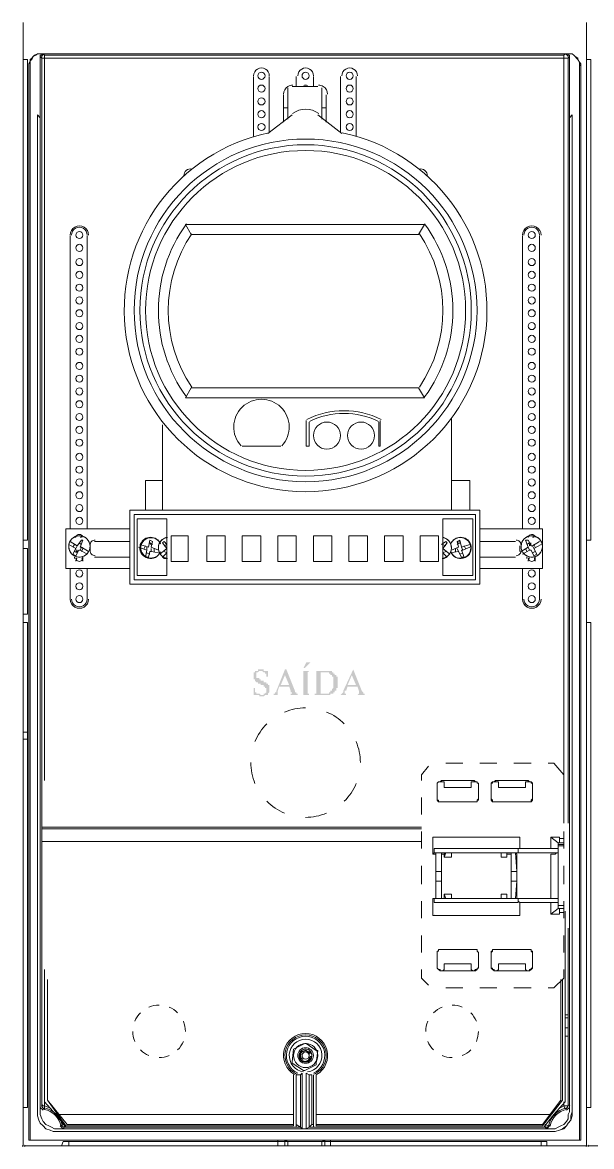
# Model space of a CAD drawing. Header units: millimetres. Extents: x -305 to 1353, y -289 to 1176.
# Drawn here: x 157.6 to 183.9, y 184.6 to 236.5 of the extents above; entities that cross this region are included whole.
import ezdxf

# ---------------------------------------------------------------- set-up
doc = ezdxf.new("R2010")
doc.units = ezdxf.units.MM
doc.header["$MEASUREMENT"] = 0
doc.layers.add('PDF3_0', color=7, linetype='Continuous')

msp = doc.modelspace()

# ---------------------------------------------------------------- hatches: boundary and pattern name
at = {"layer": 'PDF3_0', "transparency": 33554559}
msp.add_hatch(color=256, dxfattribs=at).paths.add_polyline_path([(168.95, 206.652), (168.95, 206.258), (168.95, 206.258), (168.95, 206.258), (168.95, 206.258), (168.95, 206.324), (168.95, 206.324), (168.95, 206.324), (168.884, 206.324), (168.884, 206.389), (168.884, 206.389), (168.884, 206.389), (168.884, 206.389), (168.884, 206.389), (168.884, 206.389), (168.884, 206.455), (168.884, 206.455), (168.884, 206.455), (168.818, 206.455), (168.818, 206.521), (168.818, 206.521), (168.818, 206.521), (168.818, 206.521), (168.753, 206.521), (168.753, 206.521), (168.753, 206.521), (168.753, 206.521), (168.753, 206.521), (168.687, 206.586), (168.687, 206.586), (168.687, 206.586), (168.687, 206.586), (168.621, 206.586), (168.621, 206.586), (168.621, 206.586), (168.621, 206.586), (168.556, 206.586), (168.556, 206.586), (168.556, 206.586), (168.556, 206.586), (168.49, 206.521), (168.49, 206.521), (168.49, 206.521), (168.49, 206.521), (168.49, 206.521), (168.49, 206.521), (168.424, 206.521), (168.424, 206.455), (168.424, 206.455), (168.424, 206.455), (168.424, 206.455), (168.424, 206.389), (168.424, 206.389), (168.424, 206.389), (168.424, 206.389), (168.424, 206.389), (168.424, 206.324), (168.424, 206.324), (168.424, 206.324), (168.424, 206.324), (168.424, 206.324), (168.424, 206.258), (168.49, 206.258), (168.49, 206.258), (168.49, 206.258), (168.49, 206.258), (168.49, 206.258), (168.49, 206.258), (168.556, 206.258), (168.556, 206.192), (168.556, 206.192), (168.556, 206.192), (168.621, 206.192), (168.621, 206.192), (168.621, 206.192), (168.621, 206.127), (168.687, 206.127), (168.687, 206.127), (168.687, 206.127), (168.753, 206.127), (168.753, 206.127), (168.753, 206.061), (168.753, 206.061), (168.818, 206.061), (168.818, 206.061), (168.818, 206.061), (168.818, 206.061), (168.884, 206.061), (168.884, 205.995), (168.884, 205.995), (168.884, 205.995), (168.884, 205.995), (168.95, 205.995), (168.95, 205.995), (168.95, 205.995), (168.95, 205.995), (168.95, 205.93), (168.95, 205.93), (169.015, 205.93), (169.015, 205.93), (169.015, 205.93), (169.015, 205.864), (169.015, 205.864), (169.015, 205.864), (169.015, 205.864), (169.015, 205.864), (169.015, 205.798), (169.015, 205.798), (169.015, 205.798), (169.015, 205.733), (169.015, 205.733), (169.015, 205.733), (169.015, 205.733), (169.015, 205.667), (169.015, 205.667), (169.015, 205.667), (169.015, 205.667), (169.015, 205.601), (169.015, 205.601), (169.015, 205.601), (169.015, 205.601), (169.015, 205.601), (168.95, 205.536), (168.95, 205.536), (168.95, 205.536), (168.95, 205.536), (168.95, 205.536), (168.95, 205.47), (168.884, 205.47), (168.884, 205.47), (168.884, 205.47), (168.884, 205.47), (168.818, 205.47), (168.818, 205.47), (168.818, 205.47), (168.818, 205.47), (168.818, 205.47), (168.753, 205.404), (168.753, 205.404), (168.753, 205.404), (168.687, 205.404), (168.687, 205.404), (168.687, 205.404), (168.687, 205.404), (168.621, 205.404), (168.621, 205.404), (168.621, 205.404), (168.621, 205.404), (168.556, 205.404), (168.556, 205.404), (168.556, 205.47), (168.556, 205.47), (168.556, 205.47), (168.49, 205.47), (168.49, 205.47), (168.49, 205.47), (168.424, 205.47), (168.424, 205.47), (168.424, 205.47), (168.424, 205.47), (168.359, 205.47), (168.359, 205.47), (168.359, 205.47), (168.359, 205.47), (168.359, 205.47), (168.359, 205.47), (168.359, 205.47), (168.293, 205.47), (168.293, 205.404), (168.293, 205.404), (168.293, 205.404), (168.293, 205.798), (168.293, 205.798), (168.293, 205.798), (168.359, 205.798), (168.359, 205.733), (168.359, 205.733), (168.359, 205.733), (168.359, 205.733), (168.359, 205.667), (168.359, 205.667), (168.359, 205.667), (168.359, 205.667), (168.359, 205.667), (168.359, 205.667), (168.359, 205.601), (168.424, 205.601), (168.424, 205.601), (168.424, 205.601), (168.424, 205.601), (168.424, 205.536), (168.49, 205.536), (168.49, 205.536), (168.49, 205.536), (168.49, 205.536), (168.49, 205.536), (168.556, 205.536), (168.556, 205.536), (168.556, 205.536), (168.556, 205.536), (168.621, 205.47), (168.621, 205.47), (168.621, 205.47), (168.621, 205.47), (168.687, 205.47), (168.687, 205.47), (168.687, 205.47), (168.687, 205.47), (168.753, 205.47), (168.753, 205.47), (168.753, 205.536), (168.753, 205.536), (168.818, 205.536), (168.818, 205.536), (168.818, 205.536), (168.818, 205.536), (168.818, 205.536), (168.818, 205.536), (168.884, 205.601), (168.884, 205.601), (168.884, 205.601), (168.884, 205.601), (168.884, 205.667), (168.884, 205.667), (168.884, 205.667), (168.884, 205.667), (168.884, 205.667), (168.884, 205.733), (168.884, 205.733), (168.884, 205.733), (168.884, 205.798), (168.884, 205.798), (168.884, 205.798), (168.884, 205.798), (168.818, 205.798), (168.818, 205.798), (168.818, 205.864), (168.818, 205.864), (168.818, 205.864), (168.818, 205.864), (168.753, 205.864), (168.753, 205.864), (168.753, 205.864), (168.753, 205.864), (168.753, 205.864), (168.753, 205.93), (168.687, 205.93), (168.687, 205.93), (168.687, 205.93), (168.621, 205.93), (168.621, 205.93), (168.621, 205.93), (168.621, 205.995), (168.556, 205.995), (168.556, 205.995), (168.556, 205.995), (168.49, 205.995), (168.49, 205.995), (168.49, 206.061), (168.49, 206.061), (168.49, 206.061), (168.424, 206.061), (168.424, 206.061), (168.424, 206.061), (168.424, 206.061), (168.424, 206.061), (168.424, 206.061), (168.359, 206.127), (168.359, 206.127), (168.359, 206.127), (168.359, 206.127), (168.359, 206.127), (168.359, 206.192), (168.293, 206.192), (168.293, 206.192), (168.293, 206.192), (168.293, 206.192), (168.293, 206.258), (168.293, 206.258), (168.293, 206.258), (168.293, 206.258), (168.293, 206.324), (168.293, 206.324), (168.293, 206.324), (168.293, 206.324), (168.293, 206.389), (168.293, 206.389), (168.293, 206.389), (168.293, 206.389), (168.293, 206.455), (168.293, 206.455), (168.293, 206.455), (168.293, 206.455), (168.293, 206.521), (168.359, 206.521), (168.359, 206.521), (168.359, 206.521), (168.359, 206.521), (168.359, 206.521), (168.359, 206.586), (168.424, 206.586), (168.424, 206.586), (168.424, 206.586), (168.424, 206.586), (168.424, 206.586), (168.49, 206.586), (168.49, 206.586), (168.49, 206.652), (168.49, 206.652), (168.556, 206.652), (168.556, 206.652), (168.556, 206.652), (168.621, 206.652), (168.621, 206.652), (168.621, 206.652), (168.621, 206.652), (168.621, 206.652), (168.687, 206.652), (168.687, 206.652), (168.687, 206.652), (168.687, 206.652), (168.753, 206.652), (168.753, 206.586), (168.753, 206.586), (168.753, 206.586), (168.818, 206.586), (168.818, 206.586), (168.818, 206.586), (168.884, 206.586), (168.884, 206.586), (168.884, 206.586), (168.884, 206.586), (168.884, 206.586), (168.884, 206.586), (168.95, 206.586), (168.95, 206.586), (168.95, 206.586), (168.95, 206.652), (168.95, 206.652)])
h = msp.add_hatch(color=256, dxfattribs=at)
h.paths.add_polyline_path([(169.935, 205.864), (169.475, 205.864), (169.409, 205.667), (169.409, 205.667), (169.409, 205.601), (169.409, 205.601), (169.409, 205.601), (169.409, 205.601), (169.409, 205.536), (169.409, 205.536), (169.409, 205.536), (169.409, 205.536), (169.409, 205.536), (169.409, 205.536), (169.409, 205.536), (169.409, 205.47), (169.475, 205.47), (169.475, 205.47), (169.475, 205.47), (169.541, 205.47), (169.541, 205.47), (169.541, 205.47), (169.147, 205.47), (169.147, 205.47), (169.147, 205.47), (169.212, 205.47), (169.212, 205.47), (169.212, 205.536), (169.212, 205.536), (169.278, 205.536), (169.278, 205.536), (169.278, 205.536), (169.278, 205.536), (169.278, 205.536), (169.278, 205.601), (169.278, 205.601), (169.278, 205.601), (169.344, 205.601), (169.344, 205.667), (169.344, 205.667), (169.344, 205.667), (169.344, 205.667), (169.738, 206.652), (169.803, 206.652), (170.197, 205.667), (170.197, 205.667), (170.197, 205.601), (170.197, 205.601), (170.197, 205.601), (170.263, 205.601), (170.263, 205.536), (170.263, 205.536), (170.263, 205.536), (170.263, 205.536), (170.263, 205.536), (170.263, 205.536), (170.263, 205.536), (170.329, 205.536), (170.329, 205.47), (170.329, 205.47), (170.329, 205.47), (170.394, 205.47), (170.394, 205.47), (170.394, 205.47), (169.935, 205.47), (169.935, 205.47), (169.935, 205.47), (170, 205.47), (170, 205.47), (170, 205.47), (170, 205.536), (170, 205.536), (170.066, 205.536), (170.066, 205.536), (170.066, 205.536), (170.066, 205.536), (170.066, 205.536), (170.066, 205.601), (170.066, 205.601), (170.066, 205.601), (170, 205.601), (170, 205.667), (170, 205.667), (170, 205.667)], flags=0)
h.paths.add_polyline_path([(169.935, 205.93), (169.738, 206.389), (169.541, 205.93)], flags=0)
h = msp.add_hatch(color=256, dxfattribs=at)
h.paths.add_polyline_path([(170.92, 205.47), (170.92, 205.47), (170.46, 205.47), (170.46, 205.47), (170.46, 205.47), (170.526, 205.47), (170.526, 205.47), (170.526, 205.47), (170.591, 205.47), (170.591, 205.536), (170.591, 205.536), (170.591, 205.536), (170.591, 205.536), (170.591, 205.536), (170.591, 205.536), (170.591, 205.601), (170.591, 205.601), (170.591, 205.601), (170.591, 205.667), (170.591, 205.667), (170.591, 206.389), (170.591, 206.455), (170.591, 206.455), (170.591, 206.455), (170.591, 206.521), (170.591, 206.521), (170.591, 206.521), (170.591, 206.521), (170.591, 206.521), (170.591, 206.521), (170.591, 206.586), (170.526, 206.586), (170.526, 206.586), (170.526, 206.586), (170.526, 206.586), (170.46, 206.586), (170.46, 206.586), (170.46, 206.586), (170.92, 206.586), (170.92, 206.586), (170.92, 206.586), (170.854, 206.586), (170.854, 206.586), (170.854, 206.586), (170.854, 206.586), (170.854, 206.586), (170.788, 206.521), (170.788, 206.521), (170.788, 206.521), (170.788, 206.521), (170.788, 206.521), (170.788, 206.521), (170.788, 206.455), (170.788, 206.455), (170.788, 206.455), (170.788, 206.389), (170.788, 205.667), (170.788, 205.601), (170.788, 205.601), (170.788, 205.601), (170.788, 205.601), (170.788, 205.536), (170.788, 205.536), (170.788, 205.536), (170.788, 205.536), (170.788, 205.536), (170.854, 205.536), (170.854, 205.536), (170.854, 205.47), (170.854, 205.47), (170.854, 205.47), (170.92, 205.47), (170.92, 205.47)], flags=0)
h.paths.add_polyline_path([(170.92, 206.98), (170.657, 206.718), (170.591, 206.718), (170.723, 206.98)], flags=0)
h = msp.add_hatch(color=256, dxfattribs=at)
h.paths.add_polyline_path([(173.087, 205.864), (172.627, 205.864), (172.561, 205.667), (172.496, 205.667), (172.496, 205.601), (172.496, 205.601), (172.496, 205.601), (172.496, 205.601), (172.496, 205.536), (172.496, 205.536), (172.496, 205.536), (172.496, 205.536), (172.496, 205.536), (172.496, 205.536), (172.561, 205.536), (172.561, 205.47), (172.561, 205.47), (172.561, 205.47), (172.627, 205.47), (172.627, 205.47), (172.627, 205.47), (172.627, 205.47), (172.299, 205.47), (172.299, 205.47), (172.299, 205.47), (172.299, 205.47), (172.299, 205.47), (172.364, 205.536), (172.364, 205.536), (172.364, 205.536), (172.364, 205.536), (172.364, 205.536), (172.364, 205.536), (172.364, 205.536), (172.43, 205.601), (172.43, 205.601), (172.43, 205.601), (172.43, 205.601), (172.43, 205.667), (172.43, 205.667), (172.43, 205.667), (172.43, 205.667), (172.89, 206.652), (172.89, 206.652), (173.284, 205.667), (173.284, 205.667), (173.349, 205.601), (173.349, 205.601), (173.349, 205.601), (173.349, 205.601), (173.349, 205.536), (173.349, 205.536), (173.349, 205.536), (173.349, 205.536), (173.415, 205.536), (173.415, 205.536), (173.415, 205.536), (173.415, 205.536), (173.415, 205.47), (173.415, 205.47), (173.481, 205.47), (173.481, 205.47), (173.481, 205.47), (173.481, 205.47), (173.021, 205.47), (173.021, 205.47), (173.087, 205.47), (173.087, 205.47), (173.087, 205.47), (173.087, 205.47), (173.152, 205.536), (173.152, 205.536), (173.152, 205.536), (173.152, 205.536), (173.152, 205.536), (173.152, 205.536), (173.152, 205.536), (173.152, 205.601), (173.152, 205.601), (173.152, 205.601), (173.152, 205.601), (173.152, 205.667), (173.152, 205.667), (173.152, 205.667)], flags=0)
h.paths.add_polyline_path([(173.021, 205.93), (172.824, 206.389), (172.627, 205.93)], flags=0)
h = msp.add_hatch(color=256, dxfattribs=at)
h.paths.add_polyline_path([(171.051, 205.47), (171.051, 205.47), (171.051, 205.47), (171.051, 205.47), (171.117, 205.47), (171.117, 205.47), (171.117, 205.47), (171.117, 205.536), (171.182, 205.536), (171.182, 205.536), (171.182, 205.536), (171.182, 205.536), (171.182, 205.536), (171.182, 205.536), (171.182, 205.601), (171.182, 205.601), (171.182, 205.601), (171.182, 205.667), (171.182, 205.667), (171.182, 206.389), (171.182, 206.455), (171.182, 206.455), (171.182, 206.455), (171.182, 206.521), (171.182, 206.521), (171.182, 206.521), (171.182, 206.521), (171.182, 206.521), (171.182, 206.521), (171.182, 206.586), (171.117, 206.586), (171.117, 206.586), (171.117, 206.586), (171.117, 206.586), (171.051, 206.586), (171.051, 206.586), (171.051, 206.586), (171.051, 206.586), (171.511, 206.586), (171.511, 206.586), (171.511, 206.586), (171.576, 206.586), (171.576, 206.586), (171.576, 206.586), (171.642, 206.586), (171.642, 206.586), (171.642, 206.586), (171.708, 206.586), (171.708, 206.586), (171.708, 206.586), (171.708, 206.586), (171.773, 206.586), (171.773, 206.586), (171.773, 206.586), (171.773, 206.586), (171.839, 206.586), (171.839, 206.586), (171.839, 206.586), (171.839, 206.586), (171.839, 206.586), (171.905, 206.586), (171.905, 206.521), (171.905, 206.521), (171.905, 206.521), (171.905, 206.521), (171.905, 206.521), (171.97, 206.521), (171.97, 206.521), (171.97, 206.521), (171.97, 206.521), (171.97, 206.455), (172.036, 206.455), (172.036, 206.455), (172.036, 206.455), (172.036, 206.455), (172.036, 206.389), (172.102, 206.389), (172.102, 206.389), (172.102, 206.389), (172.102, 206.389), (172.102, 206.389), (172.102, 206.324), (172.102, 206.324), (172.102, 206.324), (172.167, 206.324), (172.167, 206.258), (172.167, 206.258), (172.167, 206.258), (172.167, 206.258), (172.167, 206.192), (172.167, 206.192), (172.167, 206.192), (172.167, 206.192), (172.167, 206.127), (172.167, 206.127), (172.167, 206.127), (172.167, 206.127), (172.167, 206.061), (172.167, 206.061), (172.167, 206.061), (172.167, 206.061), (172.167, 205.995), (172.167, 205.995), (172.167, 205.995), (172.167, 205.995), (172.167, 205.93), (172.167, 205.93), (172.167, 205.93), (172.167, 205.864), (172.167, 205.864), (172.167, 205.864), (172.167, 205.864), (172.167, 205.798), (172.167, 205.798), (172.167, 205.798), (172.167, 205.798), (172.102, 205.798), (172.102, 205.733), (172.102, 205.733), (172.102, 205.733), (172.102, 205.733), (172.102, 205.667), (172.102, 205.667), (172.102, 205.667), (172.036, 205.667), (172.036, 205.667), (172.036, 205.601), (172.036, 205.601), (172.036, 205.601), (172.036, 205.601), (171.97, 205.601), (171.97, 205.601), (171.97, 205.601), (171.97, 205.536), (171.97, 205.536), (171.905, 205.536), (171.905, 205.536), (171.905, 205.536), (171.905, 205.536), (171.905, 205.536), (171.839, 205.536), (171.839, 205.536), (171.839, 205.47), (171.839, 205.47), (171.773, 205.47), (171.773, 205.47), (171.773, 205.47), (171.773, 205.47), (171.708, 205.47), (171.708, 205.47), (171.708, 205.47), (171.708, 205.47), (171.642, 205.47), (171.642, 205.47), (171.642, 205.47), (171.576, 205.47), (171.576, 205.47), (171.576, 205.47), (171.511, 205.47), (171.511, 205.47)], flags=0)
h.paths.add_polyline_path([(171.379, 205.536), (171.379, 205.536), (171.379, 205.536), (171.379, 205.536), (171.445, 205.536), (171.445, 205.536), (171.445, 205.536), (171.511, 205.536), (171.511, 205.536), (171.511, 205.536), (171.511, 205.536), (171.511, 205.536), (171.576, 205.536), (171.576, 205.536), (171.576, 205.536), (171.576, 205.536), (171.642, 205.536), (171.642, 205.536), (171.642, 205.536), (171.642, 205.536), (171.708, 205.536), (171.708, 205.536), (171.708, 205.536), (171.708, 205.536), (171.773, 205.536), (171.773, 205.601), (171.773, 205.601), (171.773, 205.601), (171.773, 205.601), (171.839, 205.601), (171.839, 205.601), (171.839, 205.601), (171.839, 205.667), (171.839, 205.667), (171.905, 205.667), (171.905, 205.667), (171.905, 205.667), (171.905, 205.733), (171.905, 205.733), (171.905, 205.733), (171.905, 205.733), (171.905, 205.733), (171.97, 205.798), (171.97, 205.798), (171.97, 205.798), (171.97, 205.798), (171.97, 205.864), (171.97, 205.864), (171.97, 205.864), (171.97, 205.864), (171.97, 205.93), (171.97, 205.93), (171.97, 205.93), (171.97, 205.93), (171.97, 205.995), (171.97, 205.995), (171.97, 205.995), (171.97, 206.061), (171.97, 206.061), (171.97, 206.061), (171.97, 206.061), (171.97, 206.127), (171.97, 206.127), (171.97, 206.127), (171.97, 206.192), (171.97, 206.192), (171.97, 206.192), (171.97, 206.192), (171.97, 206.258), (171.97, 206.258), (171.97, 206.258), (171.97, 206.258), (171.97, 206.324), (171.905, 206.324), (171.905, 206.324), (171.905, 206.324), (171.905, 206.324), (171.905, 206.389), (171.905, 206.389), (171.905, 206.389), (171.905, 206.389), (171.839, 206.389), (171.839, 206.389), (171.839, 206.455), (171.839, 206.455), (171.839, 206.455), (171.773, 206.455), (171.773, 206.455), (171.773, 206.455), (171.773, 206.521), (171.773, 206.521), (171.708, 206.521), (171.708, 206.521), (171.708, 206.521), (171.708, 206.521), (171.642, 206.521), (171.642, 206.521), (171.642, 206.521), (171.642, 206.521), (171.576, 206.521), (171.576, 206.521), (171.576, 206.521), (171.511, 206.521), (171.511, 206.521), (171.511, 206.521), (171.511, 206.521), (171.511, 206.521), (171.445, 206.521), (171.445, 206.521), (171.445, 206.521), (171.379, 206.521), (171.379, 206.521), (171.379, 206.521), (171.379, 206.521), (171.379, 206.521)], flags=0)

# ---------------------------------------------------------------- linework, layer by layer
at = {"layer": 'PDF3_0', "lineweight": 5}
for points in [[(157.655, 184.654), (157.655, 236.53)], [(183.659, 184.654), (183.659, 236.53)], [(157.918, 234.494), (157.918, 234.625), (157.984, 234.691), (157.984, 234.822), (158.049, 234.888), (158.115, 234.954), (158.246, 235.019), (158.312, 235.085), (158.443, 235.085), (158.509, 235.085), (158.378, 235.085), (158.312, 235.085), (158.181, 235.019), (158.115, 234.954), (158.049, 234.822), (157.984, 234.757), (157.918, 234.625)], [(159.231, 185.311), (182.083, 185.311), (182.214, 185.311), (182.411, 185.376), (182.543, 185.442), (182.74, 185.573), (182.805, 185.705), (182.937, 185.836), (182.937, 186.033), (183.002, 186.23), (183.002, 232.261), (182.871, 232.13), (182.871, 186.23), (182.805, 186.099), (182.805, 185.902), (182.74, 185.77), (182.608, 185.639), (182.477, 185.573), (182.346, 185.508), (182.214, 185.442), (182.017, 185.442), (159.231, 185.442), (159.1, 185.442), (158.969, 185.508), (158.837, 185.573), (158.706, 185.639), (158.575, 185.77), (158.509, 185.902), (158.443, 186.099), (158.443, 186.23), (158.443, 232.13), (158.312, 232.261), (158.312, 186.23), (158.312, 186.033), (158.378, 185.836), (158.443, 185.705), (158.575, 185.573), (158.706, 185.442), (158.903, 185.376), (159.034, 185.311)], [(176.173, 227.205), (175.91, 226.746), (165.404, 226.746), (165.141, 227.205)], [(159.822, 213.153), (159.822, 226.68)], [(160.61, 226.68), (160.61, 213.153)], [(180.704, 213.153), (180.704, 226.68)], [(181.492, 226.68), (181.492, 213.153)], [(165.404, 219.654), (175.91, 219.654), (176.173, 219.194), (165.141, 219.194)], [(162.58, 210.592), (162.58, 214.006), (178.734, 214.006), (178.734, 210.592)], [(178.537, 213.809), (162.777, 213.809), (162.777, 210.789), (178.537, 210.789)], [(164.288, 213.612), (164.288, 210.986), (162.909, 210.986), (162.909, 213.612)], [(177.027, 210.986), (177.027, 213.612), (178.406, 213.612), (178.406, 210.986)], [(164.485, 211.642), (164.485, 212.824), (165.273, 212.824), (165.273, 211.642)], [(166.98, 212.824), (166.98, 211.642), (166.126, 211.642), (166.126, 212.824)], [(168.621, 211.642), (167.768, 211.642), (167.768, 212.824), (168.621, 212.824)], [(169.409, 212.824), (170.263, 212.824), (170.263, 211.642), (169.409, 211.642)], [(171.905, 212.824), (171.905, 211.642), (171.051, 211.642), (171.051, 212.824)], [(172.693, 211.642), (172.693, 212.824), (173.546, 212.824), (173.546, 211.642)], [(175.188, 211.642), (174.334, 211.642), (174.334, 212.824), (175.188, 212.824)], [(176.83, 212.824), (176.83, 211.642), (175.976, 211.642), (175.976, 212.824)], [(159.822, 209.87), (159.822, 211.314)], [(160.61, 211.314), (160.61, 209.87)], [(180.704, 209.87), (180.704, 211.314)], [(181.492, 211.314), (181.492, 209.87)], [(177.158, 202.318), (177.946, 202.318)], [(178.734, 202.318), (179.522, 202.318)], [(180.31, 202.318), (181.098, 202.318)], [(176.042, 201.793), (176.042, 201.53)], [(179.259, 201.267), (179.259, 201.333), (179.259, 201.399), (179.325, 201.399), (179.325, 201.464), (179.391, 201.464), (179.456, 201.464), (179.456, 201.53), (179.391, 201.464), (179.325, 201.464), (179.259, 201.399), (179.259, 201.333)], [(180.967, 201.53), (181.032, 201.464), (181.098, 201.464), (181.164, 201.399), (181.164, 201.333), (181.164, 201.267), (181.164, 201.333), (181.164, 201.399), (181.098, 201.399), (181.098, 201.464), (181.032, 201.464), (180.967, 201.464)], [(182.608, 201.53), (182.608, 201.793)], [(176.042, 200.742), (176.042, 199.954)], [(176.961, 200.545), (176.895, 200.545), (176.83, 200.545), (176.83, 200.611), (176.764, 200.611), (176.764, 200.676), (176.764, 200.742), (176.764, 200.676), (176.764, 200.611), (176.83, 200.545), (176.895, 200.545)], [(179.456, 200.545), (179.391, 200.545), (179.325, 200.545), (179.325, 200.611), (179.259, 200.676), (179.259, 200.742), (179.259, 200.676), (179.259, 200.611), (179.325, 200.545), (179.391, 200.545)], [(181.164, 200.742), (181.164, 200.676), (181.098, 200.611), (181.098, 200.545), (181.032, 200.545), (180.967, 200.545), (181.032, 200.545), (181.098, 200.545), (181.164, 200.611), (181.164, 200.676)], [(182.608, 199.954), (182.608, 200.742)], [(158.509, 199.297), (176.042, 199.297)], [(176.042, 199.166), (176.042, 198.378)], [(177.421, 198.181), (177.158, 198.181), (176.961, 198.181), (176.698, 198.181), (176.633, 198.181), (176.633, 198.247), (176.633, 198.312), (176.633, 198.378), (180.507, 198.378), (180.507, 198.312), (180.507, 198.247), (180.507, 198.181), (180.376, 198.181), (180.179, 198.181), (179.982, 198.181), (179.719, 198.181)], [(176.698, 196.868), (176.698, 196.08), (176.698, 198.115), (176.698, 198.181), (176.698, 197.327), (176.698, 197.262), (176.698, 197.196), (176.698, 197.13), (176.698, 197.065), (176.698, 196.999), (176.698, 196.933)], [(176.042, 197.59), (176.042, 196.736)], [(182.608, 196.736), (182.608, 197.59)], [(176.042, 195.948), (176.042, 195.161)], [(176.633, 195.883), (176.633, 195.948), (176.633, 196.014), (176.633, 196.08), (176.698, 196.08), (176.961, 196.08), (177.158, 196.08), (177.421, 196.08), (179.719, 196.08), (179.982, 196.08), (180.179, 196.08), (180.376, 196.08), (180.507, 196.08), (180.507, 196.014), (180.507, 195.948), (180.507, 195.883)], [(158.509, 194.701), (158.509, 188.66), (158.509, 188.594), (158.509, 188.528), (158.509, 188.463), (158.509, 188.397), (158.509, 188.331), (158.509, 188.2), (158.509, 188.003), (158.509, 187.806), (158.509, 187.543), (158.509, 187.346), (158.509, 187.281), (158.509, 187.215), (158.509, 187.149), (158.509, 187.084)], [(176.042, 194.373), (176.042, 193.585)], [(182.608, 193.585), (182.608, 194.373)], [(176.764, 193.519), (176.764, 193.585), (176.764, 193.65), (176.83, 193.65), (176.83, 193.716), (176.895, 193.716), (176.961, 193.716), (176.895, 193.716), (176.83, 193.716), (176.83, 193.65), (176.764, 193.65), (176.764, 193.585)], [(178.471, 193.716), (178.537, 193.716), (178.603, 193.716), (178.603, 193.65), (178.668, 193.585), (178.668, 193.519), (178.668, 193.585), (178.603, 193.65), (178.603, 193.716), (178.537, 193.716)], [(179.259, 193.519), (179.259, 193.585), (179.259, 193.65), (179.325, 193.65), (179.325, 193.716), (179.391, 193.716), (179.456, 193.716), (179.391, 193.716), (179.325, 193.716), (179.325, 193.65), (179.259, 193.585)], [(180.967, 193.716), (179.456, 193.716), (180.967, 193.716), (181.032, 193.716), (181.098, 193.716), (181.098, 193.65), (181.164, 193.65), (181.164, 193.585), (181.164, 193.519), (181.164, 192.928), (181.164, 193.519), (181.164, 193.585), (181.098, 193.65), (181.098, 193.716), (181.032, 193.716)], [(179.456, 192.731), (179.391, 192.731), (179.325, 192.797), (179.259, 192.862), (179.259, 192.928), (179.259, 193.519), (179.259, 192.928), (179.259, 192.862), (179.325, 192.862), (179.325, 192.797), (179.391, 192.797), (179.391, 192.731)], [(176.042, 192.797), (176.042, 192.403), (176.37, 192.074), (176.042, 192.403)], [(176.961, 192.731), (176.895, 192.731), (176.895, 192.797), (176.83, 192.797), (176.764, 192.862), (176.764, 192.928), (176.764, 192.862), (176.83, 192.797), (176.895, 192.731)], [(177.092, 192.797), (177.092, 193.059), (178.34, 193.059), (178.34, 192.797), (178.406, 192.731), (178.471, 192.731), (176.961, 192.731), (177.027, 192.731)], [(178.668, 192.928), (178.668, 192.862), (178.603, 192.862), (178.603, 192.797), (178.537, 192.797), (178.471, 192.731), (178.537, 192.731), (178.603, 192.797), (178.603, 192.862), (178.668, 192.862)], [(179.588, 192.797), (179.588, 193.059), (180.835, 193.059), (180.835, 192.797), (180.901, 192.731), (180.967, 192.731), (179.456, 192.731), (179.522, 192.731)], [(181.164, 192.928), (181.164, 192.862), (181.098, 192.862), (181.098, 192.797), (181.032, 192.797), (181.032, 192.731), (180.967, 192.731), (181.032, 192.731), (181.098, 192.797), (181.164, 192.862)], [(182.608, 192.403), (182.608, 192.797)], [(177.158, 191.943), (177.946, 191.943)], [(178.734, 191.943), (179.522, 191.943)], [(180.31, 191.943), (181.098, 191.943)], [(182.805, 190.564), (182.805, 190.695)], [(170.132, 189.119), (170.066, 188.528), (170.066, 188.463), (170.591, 188.134), (170.657, 188.134), (171.182, 188.397), (171.182, 188.463), (171.248, 189.054), (171.182, 189.054), (170.723, 189.382), (170.657, 189.382)], [(159.691, 185.639), (158.772, 186.755), (159.625, 185.573), (170.132, 185.573), (170.132, 187.937), (170.132, 185.639)], [(157.984, 184.917), (157.918, 184.917), (169.409, 184.917), (169.475, 184.917), (169.541, 184.917), (169.606, 184.917), (169.672, 184.917), (169.738, 184.917), (169.869, 184.851), (169.935, 184.851), (170, 184.851), (170.132, 184.851), (170.197, 184.851), (170.329, 184.851), (170.526, 184.851), (170.657, 184.851), (170.788, 184.851), (170.92, 184.851), (171.051, 184.851), (171.182, 184.851), (171.314, 184.851), (171.379, 184.851), (171.445, 184.851), (171.576, 184.917), (171.642, 184.917), (171.708, 184.917), (171.773, 184.917), (171.839, 184.917), (183.396, 184.917), (183.331, 184.917)], [(170.854, 184.851), (170.788, 184.851), (170.723, 184.851), (170.657, 184.851), (170.591, 184.851), (170.526, 184.851), (170.46, 184.851), (170.526, 184.851), (170.591, 184.851), (170.657, 184.851), (170.723, 184.851), (170.788, 184.851)]]:
    msp.add_lwpolyline(points, close=True, dxfattribs=at)
for points in [[(157.655, 212.627), (157.852, 212.627), (157.852, 234.822), (157.655, 234.822)], [(157.984, 234.691), (157.984, 184.917)], [(182.674, 235.085), (158.575, 235.085), (158.509, 235.085), (158.509, 235.019), (158.443, 235.019), (158.443, 234.954)], [(158.509, 235.085), (182.805, 235.085), (182.871, 235.085), (183.002, 235.085), (183.068, 235.019), (183.134, 234.954), (183.265, 234.888), (183.265, 234.822), (183.331, 234.691), (183.396, 234.625), (183.396, 234.494), (183.396, 184.917)], [(158.509, 234.888), (158.64, 234.888), (158.64, 201.53)], [(158.575, 235.085), (158.64, 235.019), (182.608, 235.019), (182.674, 235.085), (182.74, 235.085), (182.805, 235.085), (182.805, 235.019), (182.871, 235.019), (182.871, 234.954)], [(182.608, 199.56), (182.608, 234.888), (158.64, 234.888), (158.64, 235.019)], [(182.805, 234.888), (182.608, 234.888), (182.608, 235.019)], [(183.396, 234.494), (183.331, 234.625), (183.331, 234.691), (183.265, 234.822), (183.199, 234.888), (183.134, 234.954), (183.068, 235.019), (183.002, 235.085), (182.871, 235.085), (182.74, 235.085)], [(182.871, 232.13), (182.871, 234.954), (182.805, 234.888), (182.805, 199.56)], [(183.331, 234.691), (183.331, 184.917)], [(183.659, 212.627), (183.856, 212.627), (183.856, 234.822), (183.659, 234.822)], [(157.918, 234.494), (157.918, 184.917)], [(168.293, 234.034), (168.293, 231.276)], [(169.015, 231.473), (169.015, 234.034)], [(170.263, 234.034), (170.263, 233.575)], [(171.051, 233.575), (171.051, 234.034)], [(172.299, 234.034), (172.299, 231.473)], [(173.021, 231.276), (173.021, 234.034)], [(169.672, 233.181), (169.672, 232.59)], [(169.869, 233.509), (169.869, 232.59)], [(170.066, 233.575), (171.248, 233.575)], [(170.657, 233.575), (170.591, 233.575)], [(171.445, 233.509), (171.445, 232.59)], [(171.642, 233.181), (171.642, 232.59)], [(169.869, 232.064), (169.869, 232.59), (169.672, 232.59), (169.672, 231.933)], [(171.642, 231.933), (171.642, 232.59), (171.445, 232.59), (171.445, 232.064)], [(183.002, 232.261), (183.002, 186.23), (183.002, 186.033), (182.937, 185.836), (182.805, 185.705), (182.74, 185.573), (182.608, 185.442), (182.411, 185.376), (182.214, 185.311), (182.083, 185.311), (159.231, 185.311), (159.034, 185.311), (158.903, 185.376), (158.706, 185.442), (158.575, 185.573), (158.443, 185.705), (158.378, 185.836), (158.312, 186.033), (158.312, 186.23), (158.312, 232.261)], [(158.312, 232.261), (158.312, 232.261)], [(158.443, 232.13), (158.443, 232.13)], [(168.95, 231.408), (170.066, 232.261)], [(171.248, 232.261), (172.364, 231.408)], [(182.871, 232.13), (182.871, 232.13)], [(160.61, 226.68), (160.61, 226.68)], [(180.704, 226.68), (180.704, 226.68)], [(181.492, 226.68), (181.492, 226.68)], [(170.854, 218.078), (170.854, 216.961), (170.723, 216.961), (170.723, 218.143)], [(174.137, 218.143), (174.137, 216.961), (174.072, 216.961), (174.072, 218.078)], [(177.421, 218.275), (177.421, 214.006)], [(164.091, 214.006), (164.091, 217.946)], [(169.541, 216.961), (167.768, 216.961)], [(164.091, 215.385), (163.303, 215.385), (163.303, 214.006)], [(177.421, 215.385), (178.274, 215.385), (178.274, 214.006)], [(162.58, 213.153), (159.625, 213.153), (159.625, 211.314), (162.58, 211.314)], [(160.085, 212.824), (160.085, 212.759), (160.019, 212.759)], [(160.282, 212.759), (160.348, 212.759), (160.348, 212.824)], [(178.734, 211.314), (181.623, 211.314), (181.623, 213.153), (178.734, 213.153)], [(181.164, 212.759), (181.229, 212.759), (181.229, 212.824)], [(160.61, 211.971), (160.282, 212.168), (160.216, 212.168), (160.085, 211.905), (159.954, 211.971), (160.085, 212.233), (159.757, 212.43)], [(160.676, 212.102), (160.348, 212.299), (160.282, 212.299), (160.413, 212.627), (160.348, 212.627), (160.151, 212.365), (159.822, 212.562)], [(159.954, 212.299), (160.019, 212.43)], [(160.151, 212.365), (160.085, 212.233)], [(160.348, 212.43), (160.216, 212.496)], [(160.348, 212.759), (160.348, 212.759)], [(160.742, 212.365), (160.742, 212.102)], [(162.58, 212.562), (160.939, 212.562)], [(163.04, 212.43), (163.434, 212.299), (163.5, 212.627), (163.631, 212.562), (163.565, 212.299), (163.894, 212.168)], [(163.237, 212.233), (163.303, 212.365)], [(163.631, 212.43), (163.5, 212.496), (163.565, 212.43)], [(164.156, 212.365), (164.288, 212.43), (164.156, 212.562), (164.091, 212.496), (164.288, 212.233), (163.959, 211.971)], [(176.961, 212.43), (177.158, 212.562), (177.224, 212.496), (177.027, 212.233), (177.355, 211.971)], [(177.158, 212.365), (177.027, 212.43)], [(178.274, 212.43), (177.88, 212.299), (177.815, 212.627), (177.683, 212.562), (177.749, 212.299), (177.421, 212.168)], [(177.815, 212.496), (177.683, 212.43)], [(178.012, 212.365), (178.077, 212.233)], [(180.376, 212.562), (178.734, 212.562)], [(180.573, 212.102), (180.573, 212.365)], [(180.638, 212.102), (180.967, 212.299), (180.835, 212.627), (180.967, 212.627), (181.098, 212.365), (181.164, 212.365), (181.492, 212.562)], [(180.704, 211.971), (181.032, 212.168), (181.098, 212.168), (181.229, 211.905), (181.361, 211.971), (181.229, 212.233), (181.558, 212.43)], [(181.032, 212.496), (180.901, 212.43)], [(180.967, 212.759), (180.967, 212.759)], [(181.098, 212.43), (181.032, 212.365), (181.032, 212.43), (181.098, 212.496), (181.032, 212.43)], [(181.032, 212.43), (181.032, 212.43)], [(181.229, 212.233), (181.164, 212.365)], [(181.229, 212.759), (181.229, 212.759)], [(181.229, 212.43), (181.295, 212.299)], [(157.655, 212.233), (157.852, 212.233), (157.852, 209.213), (157.655, 209.213)], [(160.019, 212.102), (160.151, 212.036)], [(160.019, 211.839), (160.019, 211.774)], [(160.085, 212.233), (160.085, 212.233)], [(160.085, 212.168), (160.151, 212.168), (160.151, 212.102), (160.085, 212.102), (160.151, 212.102)], [(160.085, 212.102), (160.085, 212.102)], [(160.282, 212.168), (160.348, 212.299)], [(160.413, 212.233), (160.348, 212.102)], [(160.413, 211.774), (160.413, 211.839)], [(160.939, 211.839), (162.58, 211.839)], [(162.974, 212.299), (163.368, 212.168), (163.303, 211.839), (163.434, 211.839), (163.5, 212.102), (163.565, 212.102), (163.894, 212.036)], [(163.368, 212.299), (163.368, 212.168)], [(163.368, 212.036), (163.5, 211.971)], [(163.434, 212.299), (163.434, 212.299)], [(163.565, 212.299), (163.565, 212.299)], [(163.565, 212.102), (163.565, 212.233)], [(163.697, 212.233), (163.697, 212.102)], [(164.156, 212.102), (164.288, 212.036), (164.091, 211.839), (164.156, 211.774), (164.288, 211.774)], [(164.288, 212.233), (164.288, 212.168)], [(177.027, 212.233), (177.027, 212.233)], [(177.027, 212.168), (177.027, 212.233)], [(177.158, 212.102), (177.027, 212.036), (177.224, 211.839), (177.092, 211.774), (177.027, 211.774)], [(178.274, 212.299), (177.946, 212.168), (177.88, 212.168), (178.012, 211.839), (177.88, 211.839), (177.749, 212.102), (177.355, 212.036)], [(177.618, 212.102), (177.618, 212.233)], [(177.683, 212.233), (177.749, 212.102)], [(177.749, 212.102), (177.749, 212.102)], [(177.815, 211.971), (177.946, 212.036)], [(177.946, 212.168), (177.88, 212.299)], [(178.734, 211.839), (180.376, 211.839)], [(180.901, 212.102), (180.835, 212.233)], [(180.901, 211.839), (180.901, 211.774)], [(180.967, 212.299), (180.967, 212.299)], [(180.967, 212.299), (181.032, 212.168)], [(181.164, 212.036), (181.295, 212.102)], [(181.295, 211.774), (181.295, 211.839)], [(160.61, 209.87), (160.61, 209.87)], [(157.655, 208.819), (157.852, 208.819), (157.852, 203.763), (157.655, 203.763)], [(183.659, 208.819), (183.856, 208.819), (183.856, 186.427), (183.659, 186.427)], [(157.852, 203.434), (157.852, 203.763)], [(157.655, 186.427), (157.852, 186.427), (157.852, 203.434), (157.655, 203.434)], [(176.37, 202.187), (176.042, 201.793), (176.37, 202.187)], [(181.886, 202.318), (182.149, 202.318), (181.886, 202.318)], [(182.149, 202.318), (182.149, 202.318)], [(182.608, 201.793), (182.149, 202.318), (182.608, 201.793)], [(176.961, 201.464), (176.895, 201.464), (176.83, 201.464), (176.764, 201.399), (176.764, 201.333), (176.764, 201.267), (176.764, 201.333), (176.764, 201.399), (176.83, 201.464), (176.895, 201.464), (176.961, 201.53), (178.471, 201.53), (178.537, 201.464), (178.603, 201.464), (178.603, 201.399), (178.668, 201.399), (178.668, 201.333), (178.668, 201.267), (178.668, 200.742), (178.668, 200.676), (178.668, 200.611), (178.603, 200.611), (178.603, 200.545), (178.537, 200.545), (178.471, 200.545), (176.961, 200.545), (178.471, 200.545), (178.537, 200.545), (178.603, 200.545), (178.603, 200.611), (178.668, 200.676), (178.668, 200.742), (178.668, 201.267), (178.668, 201.333), (178.668, 201.399), (178.603, 201.399), (178.603, 201.464), (178.537, 201.464), (178.471, 201.464)], [(178.471, 201.53), (178.471, 201.464), (178.406, 201.464), (178.34, 201.464), (178.34, 201.202), (177.092, 201.202), (177.092, 201.464), (177.027, 201.464), (176.961, 201.464), (176.961, 201.53)], [(179.456, 201.53), (180.967, 201.53)], [(180.967, 201.464), (180.901, 201.464), (180.835, 201.464), (180.835, 201.202), (179.588, 201.202), (179.588, 201.464), (179.522, 201.464), (179.456, 201.464)], [(176.764, 201.267), (176.764, 200.742), (176.764, 201.267)], [(179.259, 201.267), (179.259, 200.742), (179.259, 201.267)], [(181.164, 201.267), (181.164, 201.267)], [(181.164, 200.742), (181.164, 201.267), (181.164, 200.742)], [(176.961, 200.545), (176.961, 200.545)], [(178.668, 200.742), (178.668, 200.742)], [(180.967, 200.545), (179.456, 200.545), (180.967, 200.545)], [(182.608, 200.742), (182.608, 199.954)], [(176.042, 199.363), (158.509, 199.363)], [(180.573, 198.378), (180.573, 198.444), (180.573, 198.903), (176.567, 198.903), (176.567, 198.444), (176.567, 198.115), (176.633, 198.181)], [(182.608, 198.838), (182.411, 198.838), (182.411, 198.772), (182.411, 198.706), (182.411, 198.641), (182.411, 198.706), (182.411, 198.772), (182.411, 198.838), (182.411, 198.903), (182.017, 198.903), (182.346, 198.641), (182.411, 198.641), (182.608, 198.641)], [(182.017, 198.903), (182.017, 198.378)], [(182.608, 198.575), (182.608, 198.641), (182.608, 198.706), (182.608, 198.772), (182.608, 198.838), (182.608, 199.166), (182.608, 198.378), (182.608, 198.509), (182.608, 198.575), (182.346, 198.575)], [(176.042, 198.706), (158.509, 198.706)], [(182.017, 196.08), (182.017, 198.115), (182.083, 198.115), (182.149, 198.115), (182.214, 198.115), (182.28, 198.181), (182.346, 198.181), (180.507, 198.181), (180.507, 198.378), (182.346, 198.378)], [(182.608, 195.752), (182.608, 195.948), (182.608, 195.161), (182.608, 195.423), (182.608, 195.489), (182.608, 195.555), (182.608, 195.62), (182.411, 195.62), (182.346, 195.62), (182.608, 195.62), (182.608, 195.752), (182.346, 195.752), (182.346, 195.62), (182.346, 195.883), (182.346, 195.948), (182.346, 196.08), (182.346, 198.181), (182.346, 198.378), (182.346, 198.641), (182.346, 198.575), (182.346, 198.509), (182.346, 195.752)], [(182.346, 198.509), (182.608, 198.509)], [(176.567, 198.115), (176.698, 198.115)], [(176.698, 197.327), (176.961, 197.327), (176.961, 198.181), (176.961, 198.115), (177.092, 198.115), (177.158, 198.181), (177.092, 197.984), (177.421, 197.984), (177.421, 198.181), (177.421, 198.115), (177.421, 197.984)], [(176.961, 198.115), (176.961, 196.08)], [(177.092, 198.115), (177.092, 197.984)], [(180.441, 196.08), (180.441, 198.115), (180.376, 198.181), (180.441, 197.327), (180.179, 197.327), (180.179, 198.181), (180.179, 198.115), (179.982, 198.115), (179.982, 198.181), (179.982, 197.984), (179.719, 197.984), (179.719, 198.181), (179.719, 198.115), (179.719, 197.984)], [(180.179, 198.115), (180.179, 196.08), (179.982, 196.08)], [(179.982, 197.984), (179.982, 198.115)], [(176.961, 196.868), (176.961, 196.933), (176.961, 196.999), (176.961, 197.065), (176.961, 197.13), (176.961, 197.196), (176.961, 197.262), (176.961, 197.327)], [(180.179, 197.327), (180.179, 197.262), (180.179, 197.196), (180.179, 197.13), (180.179, 197.065), (180.179, 196.999), (180.179, 196.933), (180.179, 196.868), (180.179, 196.08)], [(180.441, 196.868), (180.441, 196.933), (180.441, 196.999), (180.441, 197.065), (180.441, 197.13), (180.441, 197.196), (180.441, 197.262), (180.441, 197.327)], [(176.698, 196.868), (176.961, 196.868), (176.961, 196.08), (177.092, 196.08), (177.158, 196.08), (177.092, 196.277), (177.421, 196.277), (177.421, 196.08), (177.421, 196.277)], [(182.346, 196.08), (182.28, 196.08), (182.214, 196.08), (182.149, 196.08), (182.083, 196.08), (182.017, 196.08), (180.441, 196.08), (180.376, 196.08), (180.441, 196.868), (180.179, 196.868)], [(177.092, 196.277), (177.092, 196.08)], [(179.719, 196.277), (179.719, 196.08), (179.719, 196.277), (179.982, 196.277)], [(179.982, 196.277), (179.982, 196.08), (179.982, 196.277)], [(176.633, 196.08), (176.567, 196.08), (176.567, 195.817), (176.567, 195.292), (180.573, 195.292), (180.573, 195.817), (180.573, 195.883), (180.507, 195.948), (180.507, 196.08)], [(176.698, 196.08), (176.567, 196.08)], [(176.698, 196.08), (176.698, 196.08)], [(177.421, 196.08), (177.421, 196.08)], [(179.719, 196.08), (179.719, 196.08)], [(179.982, 196.08), (179.982, 196.08)], [(180.179, 196.08), (180.179, 196.08)], [(180.573, 195.883), (182.017, 195.883), (182.083, 195.883), (182.149, 195.883), (182.214, 195.883), (182.28, 195.883), (182.346, 195.883)], [(182.017, 195.883), (182.017, 195.358), (182.346, 195.62)], [(171.051, 185.508), (181.689, 185.508), (182.149, 186.099), (182.674, 186.69), (182.674, 195.489), (182.674, 193.585)], [(176.633, 195.358), (176.633, 195.358)], [(182.017, 195.358), (182.411, 195.358), (182.411, 195.423), (182.411, 195.489), (182.411, 195.555), (182.411, 195.62), (182.411, 195.555), (182.411, 195.489), (182.411, 195.423), (182.608, 195.423)], [(182.805, 194.701), (182.805, 187.084), (182.805, 187.149), (182.805, 187.215), (182.805, 187.281), (182.805, 187.346), (182.805, 187.543), (182.805, 187.806), (182.805, 188.003), (182.805, 188.2), (182.805, 188.331), (182.805, 188.397), (182.805, 188.463), (182.805, 188.528), (182.805, 188.594), (182.805, 188.66), (182.805, 189.71), (182.674, 189.71)], [(176.961, 193.716), (176.961, 193.716)], [(176.961, 193.716), (178.471, 193.716), (176.961, 193.716)], [(176.764, 193.519), (176.764, 192.928), (176.764, 193.519)], [(178.668, 193.519), (178.668, 192.928), (178.668, 193.519)], [(158.64, 192.797), (158.64, 186.69), (158.64, 186.493), (158.837, 186.427)], [(178.471, 192.731), (178.471, 192.731)], [(180.967, 192.731), (180.967, 192.731)], [(158.772, 192.271), (158.772, 186.755), (158.772, 192.337)], [(182.477, 192.337), (182.477, 186.755), (181.623, 185.639), (171.182, 185.639), (171.182, 187.937), (171.182, 185.573), (181.623, 185.573), (182.543, 186.755), (182.543, 192.337)], [(176.042, 192.403), (176.042, 192.403)], [(182.149, 191.943), (182.608, 192.403), (182.149, 191.943)], [(181.886, 191.943), (182.149, 191.943), (181.886, 191.943)], [(182.149, 191.943), (182.149, 191.943)], [(182.674, 190.695), (182.805, 190.695)], [(182.805, 190.564), (182.674, 190.564)], [(182.674, 190.104), (182.805, 190.104)], [(170.132, 189.119), (170.132, 189.119)], [(170.394, 188.857), (170.526, 188.528), (170.854, 188.594), (170.854, 188.988), (170.657, 189.054), (170.46, 188.988), (170.394, 188.725), (170.46, 188.528), (170.526, 188.528)], [(170.657, 189.054), (170.723, 189.054)], [(170.723, 189.054), (170.723, 189.054)], [(170.788, 189.054), (170.788, 189.054)], [(170.854, 188.988), (170.92, 188.922)], [(158.509, 188.66), (158.509, 188.66)], [(170.394, 188.594), (170.394, 188.594)], [(170.526, 188.528), (170.526, 188.528)], [(170.92, 188.922), (170.92, 188.922)], [(182.805, 188.66), (182.805, 188.66)], [(158.509, 188.397), (158.509, 188.397)], [(170.263, 187.937), (170.263, 186.099), (170.263, 185.508), (159.625, 185.508), (159.166, 186.099), (158.64, 186.69)], [(170.526, 185.442), (170.526, 188.003), (170.46, 187.937), (170.263, 187.937), (170.263, 185.639), (170.46, 185.508), (170.263, 185.508)], [(170.854, 187.937), (170.854, 185.508), (170.723, 185.442), (170.526, 185.442), (170.46, 185.508), (170.46, 187.937)], [(170.723, 185.442), (170.723, 188.003), (170.854, 187.937), (170.985, 187.937), (170.985, 185.639), (170.854, 185.508), (171.051, 185.508), (171.051, 186.099), (171.051, 187.937)], [(182.805, 188.397), (182.805, 188.397)], [(158.509, 187.346), (158.509, 187.346)], [(158.509, 187.084), (158.509, 187.084)], [(182.805, 187.346), (182.805, 187.346)], [(182.805, 187.084), (182.805, 187.084)], [(182.805, 187.084), (182.805, 187.084)], [(159.494, 185.639), (159.363, 185.573), (159.494, 185.442), (159.231, 185.442), (159.1, 185.442), (158.969, 185.508), (158.837, 185.573), (158.706, 185.639), (158.575, 185.77), (158.509, 185.902), (158.443, 186.099), (158.443, 186.23), (158.443, 186.427), (158.575, 186.296)], [(182.411, 186.427), (182.477, 186.427), (182.608, 186.493), (182.608, 186.69)], [(158.312, 186.23), (158.312, 186.23)], [(159.297, 186.099), (170.132, 186.099)], [(171.182, 186.099), (181.952, 186.099)], [(182.871, 186.23), (182.871, 186.23)], [(159.231, 185.442), (159.231, 185.442)], [(159.625, 185.508), (159.56, 185.508), (159.56, 185.639)], [(170.263, 185.639), (170.263, 185.639)], [(170.46, 185.508), (170.46, 185.508)], [(170.854, 185.508), (170.854, 185.508)], [(170.985, 185.639), (171.051, 185.639)], [(181.886, 185.573), (181.755, 185.639), (181.755, 185.508), (181.689, 185.508)], [(159.231, 185.311), (159.231, 185.311)], [(159.428, 184.654), (159.494, 184.851), (159.757, 184.851), (159.757, 184.654)], [(181.558, 184.851), (159.757, 184.851)], [(169.409, 184.917), (169.409, 184.654), (169.738, 184.654)], [(169.738, 184.917), (169.738, 184.654), (169.869, 184.654)], [(171.445, 184.851), (171.445, 184.654), (169.869, 184.654), (169.869, 184.851)], [(171.576, 184.917), (171.576, 184.654), (171.445, 184.654)], [(171.839, 184.917), (171.839, 184.654), (171.576, 184.654)], [(181.558, 184.654), (181.558, 184.851), (181.82, 184.851), (181.82, 184.654)], [(182.083, 185.311), (182.083, 185.311)], [(169.409, 184.654), (157.721, 184.654), (183.593, 184.654), (171.839, 184.654)], [(195.413, 184.654), (183.724, 184.654), (209.597, 184.654)]]:
    msp.add_lwpolyline(points, dxfattribs=at)
for points in [[(158.509, 186.526, 0.340424), (158.64, 186.361), (158.64, 186.493), (158.509, 186.493), (158.509, 195.555), (158.509, 234.888), (158.443, 234.954), (158.443, 232.13)], [(170.099, 233.64, 0.140594), (169.873, 233.576, 0.258799), (169.672, 233.214)], [(171.708, 233.214, 0.258753), (171.507, 233.576, 0.140404), (171.281, 233.64)], [(160.656, 212.054, 0.072957), (160.719, 212.183, 0.86362), (159.842, 212.61, 0.072957), (159.78, 212.481, 0.86362), (160.656, 212.054)], [(181.6, 212.481, 0.072957), (181.538, 212.61, 0.863582), (180.661, 212.183, 0.073266), (180.724, 212.054, 0.86362), (181.6, 212.481)], [(180.967, 212.824), (180.967, 212.759, -0.768828), (181.289, 212.768)], [(164.312, 211.78, -0.179017), (164.013, 211.945, -0.589021), (164.31, 212.753, 0.539876), (163.97, 212.003, 0.073301), (164.063, 211.894)], [(177.251, 211.894, 0.073301), (177.344, 212.003, 0.540092), (177.004, 212.753, -0.589122), (177.302, 211.945, -0.179301), (177.002, 211.779)], [(160.086, 211.659, -0.250139), (160.135, 211.793, 0.179636), (160.086, 211.69)], [(160.413, 211.69, 0.179636), (160.364, 211.793, -0.250139), (160.413, 211.659)], [(180.967, 211.69, -0.179543), (181.026, 211.802, 0.250139), (180.967, 211.659)], [(181.294, 211.659, 0.250139), (181.235, 211.802, -0.179358), (181.294, 211.69)], [(182.805, 186.526, -0.340724), (182.674, 186.361), (182.608, 186.493), (182.805, 186.493), (182.805, 189.71)], [(170.92, 188.791), (170.854, 188.528), (170.591, 188.528), (170.394, 188.66), (170.394, 188.857), (170.526, 188.988), (170.723, 189.054), (170.854, 188.922), (170.854, 188.66), (170.723, 188.528), (170.526, 188.594, 0.933831), (170.887, 189.044)], [(170.615, 188.538, 0.313184), (170.92, 188.66), (170.92, 188.594)], [(182.76, 186.36, 0.006462), (182.693, 186.391, 0.270259), (181.92, 185.63, 0.005939), (181.952, 185.573), (181.82, 185.442), (182.017, 185.442), (182.214, 185.442), (182.346, 185.508), (182.477, 185.573), (182.608, 185.639), (182.74, 185.77), (182.805, 185.902), (182.805, 186.099), (182.871, 186.23), (182.871, 186.427), (182.74, 186.296)], [(157.655, 184.621, 0.414), (157.623, 184.654, 0.414), (157.655, 184.687)], [(157.721, 184.687, 0.414), (157.754, 184.654, 0.414), (157.721, 184.621)], [(183.659, 184.621, 0.414), (183.626, 184.654, 0.414), (183.659, 184.687)], [(183.724, 184.687, 0.414), (183.757, 184.654, 0.414), (183.724, 184.621)]]:
    msp.add_lwpolyline(points, format="xyb", dxfattribs=at)
for points in [[(163.988, 212.453, 0.671252), (163.077, 212.453, 0.07325), (163.042, 212.314, 0.863665), (163.988, 212.08, -4.846854)], [(177.392, 212.08, 0.863597), (178.338, 212.314, 0.073242), (178.303, 212.453, 0.670836), (177.392, 212.453, -4.93259)], [(171.201, 187.944, 3.710366), (170.178, 187.944, -3.710366)]]:
    msp.add_lwpolyline(points, format="xyb", close=True, dxfattribs=at)
for centre, radius in [((168.654, 234.067), 0.164), ((168.654, 234.067), 0.164), ((170.69, 234.067), 0.164), ((170.69, 234.067), 0.164), ((172.726, 234.067), 0.164), ((172.726, 234.067), 0.164), ((168.654, 233.476), 0.164), ((168.654, 233.476), 0.164), ((172.726, 233.476), 0.164), ((172.726, 233.476), 0.164), ((168.654, 232.885), 0.164), ((168.654, 232.885), 0.164), ((172.726, 232.885), 0.164), ((172.726, 232.885), 0.164), ((168.654, 232.294), 0.164), ((168.654, 232.294), 0.164), ((172.726, 232.294), 0.164), ((172.726, 232.294), 0.164), ((168.654, 231.703), 0.164), ((168.654, 231.703), 0.164), ((172.726, 231.703), 0.164), ((172.726, 231.703), 0.164), ((170.69, 223.232), 7.913), ((170.69, 223.232), 7.65), ((170.69, 223.232), 7.387), ((160.249, 226.713), 0.164), ((160.249, 226.713), 0.164), ((181.131, 226.713), 0.164), ((181.131, 226.713), 0.164), ((160.249, 226.122), 0.164), ((160.249, 226.122), 0.164), ((181.131, 226.122), 0.164), ((181.131, 226.122), 0.164), ((160.249, 225.465), 0.164), ((160.249, 225.465), 0.164), ((181.131, 225.465), 0.164), ((181.131, 225.465), 0.164), ((160.249, 224.874), 0.164), ((160.249, 224.874), 0.164), ((181.131, 224.874), 0.164), ((181.131, 224.874), 0.164), ((160.249, 224.283), 0.164), ((160.249, 224.283), 0.164), ((181.131, 224.283), 0.164), ((181.131, 224.283), 0.164), ((160.249, 223.692), 0.164), ((160.249, 223.692), 0.164), ((181.131, 223.692), 0.164), ((181.131, 223.692), 0.164), ((160.249, 223.101), 0.164), ((160.249, 223.101), 0.164), ((181.131, 223.101), 0.164), ((181.131, 223.101), 0.164), ((160.249, 222.51), 0.164), ((160.249, 222.51), 0.164), ((181.131, 222.51), 0.164), ((181.131, 222.51), 0.164), ((160.249, 221.919), 0.164), ((160.249, 221.919), 0.164), ((181.131, 221.919), 0.164), ((181.131, 221.919), 0.164), ((160.249, 221.328), 0.164), ((160.249, 221.328), 0.164), ((181.131, 221.328), 0.164), ((181.131, 221.328), 0.164), ((160.249, 220.671), 0.164), ((160.249, 220.671), 0.164), ((181.131, 220.671), 0.164), ((181.131, 220.671), 0.164), ((160.249, 220.081), 0.164), ((160.249, 220.081), 0.164), ((181.131, 220.081), 0.164), ((181.131, 220.081), 0.164), ((160.249, 219.49), 0.164), ((160.249, 219.49), 0.164), ((181.131, 219.49), 0.164), ((181.131, 219.49), 0.164), ((160.249, 218.899), 0.164), ((160.249, 218.899), 0.164), ((181.131, 218.899), 0.164), ((181.131, 218.899), 0.164), ((160.249, 218.308), 0.164), ((160.249, 218.308), 0.164), ((171.675, 217.454), 0.624), ((173.251, 217.454), 0.624), ((181.131, 218.308), 0.164), ((181.131, 218.308), 0.164), ((160.249, 217.717), 0.164), ((160.249, 217.717), 0.164), ((181.131, 217.717), 0.164), ((181.131, 217.717), 0.164), ((160.249, 217.126), 0.164), ((160.249, 217.126), 0.164), ((181.131, 217.126), 0.164), ((181.131, 217.126), 0.164), ((160.249, 216.469), 0.164), ((160.249, 216.469), 0.164), ((181.131, 216.469), 0.164), ((181.131, 216.469), 0.164), ((160.249, 215.878), 0.164), ((160.249, 215.878), 0.164), ((181.131, 215.878), 0.164), ((181.131, 215.878), 0.164), ((160.249, 215.287), 0.164), ((160.249, 215.287), 0.164), ((181.131, 215.287), 0.164), ((181.131, 215.287), 0.164), ((160.249, 214.696), 0.164), ((160.249, 214.696), 0.164), ((181.131, 214.696), 0.164), ((181.131, 214.696), 0.164), ((160.249, 214.105), 0.164), ((160.249, 214.105), 0.164), ((181.131, 214.105), 0.164), ((181.131, 214.105), 0.164), ((160.249, 213.514), 0.164), ((160.249, 213.514), 0.164), ((181.131, 213.514), 0.164), ((181.131, 213.514), 0.164), ((160.249, 212.332), 0.493), ((181.131, 212.332), 0.493), ((160.249, 211.084), 0.164), ((160.249, 211.084), 0.164), ((181.131, 211.084), 0.164), ((181.131, 211.084), 0.164), ((160.249, 210.493), 0.164), ((160.249, 210.493), 0.164), ((181.131, 210.493), 0.164), ((181.131, 210.493), 0.164), ((160.249, 209.902), 0.164), ((160.249, 209.902), 0.164), ((181.131, 209.902), 0.164), ((181.131, 209.902), 0.164), ((170.69, 188.824), 0.558), ((170.69, 188.824), 0.361), ((170.69, 188.824), 0.296), ((170.69, 188.824), 0.164), ((170.69, 188.824), 0.164)]:
    msp.add_circle(centre, radius, dxfattribs=at)
for centre, radius, start, end in [((158.673, 234.921), 0.164, 89.9915, 180.0085), ((182.641, 234.921), 0.164, 359.9915, 90.0085), ((168.654, 234.067), 0.361, 0.0024, 180.0058), ((170.69, 234.067), 0.361, 0.0024, 180.0058), ((172.726, 234.067), 0.361, 0.0024, 180.0058), ((170.69, 233.476), 0.164, 59.0046, 120.9954), ((170.69, 231.506), 1.018, 53.1734, 126.8327), ((170.69, 223.232), 8.372, 101.6785, 78.3215), ((165.371, 229.47), 0.296, 75.9723, 184.5082), ((176.009, 229.471), 0.295, 355.4813, 104.0707), ((160.249, 226.713), 0.427, 359.9996, 180.0017), ((160.249, 226.713), 0.361, 0.0024, 180.0058), ((170.69, 223.232), 6.796, 143.9698, 216.0302), ((170.69, 223.232), 6.796, 323.9698, 36.0302), ((181.131, 226.713), 0.427, 359.9996, 180.0017), ((181.131, 226.713), 0.361, 0.0024, 180.0058), ((170.69, 223.232), 6.337, 146.0079, 213.9921), ((170.69, 223.232), 6.337, 326.0079, 33.9921), ((168.654, 217.848), 1.28, 317.1587, 222.8434), ((172.463, 214.761), 3.842, 63.5234, 116.481), ((172.463, 214.762), 3.71, 64.472, 115.5327), ((160.249, 212.726), 0.164, 14.8918, 165.1236), ((160.971, 212.398), 0.23, 89.9999, 180.0001), ((177.847, 212.267), 0.295, 93.1653, 118.0508), ((180.408, 212.398), 0.23, 359.9999, 90.0001), ((160.249, 211.807), 0.164, 179.9915, 0.0085), ((160.971, 212.135), 0.23, 179.9999, 270.0001), ((180.408, 212.135), 0.23, 269.9999, 0.0001), ((181.131, 211.807), 0.164, 179.9915, 0.0085), ((160.249, 209.902), 0.427, 179.9983, 0.0017), ((160.249, 209.902), 0.361, 179.9942, 0.0058), ((181.131, 209.902), 0.427, 179.9983, 0.0017), ((181.131, 209.902), 0.361, 179.9942, 0.0058), ((170.69, 202.351), 2.528, 90.0002, 112.503), ((170.69, 202.351), 2.528, 45.0051, 67.5026), ((170.69, 202.351), 2.528, 134.9996, 157.4975), ((170.69, 202.351), 2.528, 0.0041, 22.5066), ((170.69, 202.351), 2.528, 180.0002, 202.503), ((170.69, 202.351), 2.528, 314.9996, 337.4975), ((170.69, 202.351), 2.528, 224.9996, 247.4975), ((170.69, 202.351), 2.528, 270.0002, 292.503), ((163.927, 189.939), 1.216, 90.0085, 112.4868), ((163.926, 189.94), 1.215, 45.0085, 67.4969), ((177.453, 189.94), 1.215, 112.4966, 134.998), ((177.453, 189.94), 1.215, 67.5047, 89.9937), ((163.926, 189.941), 1.214, 134.9922, 157.5132), ((177.454, 189.94), 1.215, 22.5072, 45.0095), ((163.926, 189.94), 1.215, 0.005, 22.5059), ((177.453, 189.94), 1.215, 157.4993, 180.0053), ((163.928, 189.94), 1.216, 180.0085, 202.4868), ((163.927, 189.939), 1.214, 314.9922, 337.5132), ((170.69, 188.824), 0.952, 295.6188, 244.3812), ((170.69, 188.824), 0.887, 294.2448, 245.7552), ((170.69, 188.824), 0.755, 277.2529, 262.7495), ((177.453, 189.94), 1.215, 202.4966, 224.998), ((177.454, 189.94), 1.215, 337.4993, 0.0053), ((163.926, 189.939), 1.214, 224.9922, 247.5132), ((170.69, 188.824), 0.296, 54.2914, 236.0373), ((170.69, 188.824), 0.296, 1.9255, 37.9247), ((177.454, 189.94), 1.215, 292.4966, 314.998), ((163.926, 189.941), 1.216, 270.0085, 292.4868), ((170.69, 188.824), 0.23, 164.2083, 236.0748), ((177.453, 189.94), 1.215, 247.4993, 270.0053), ((160.841, 183.586), 3.738, 127.5847, 128.8041), ((160.734, 183.994), 3.19, 131.2291, 132.5903), ((158.41, 185.344), 1.084, 14.7615, 75.2483), ((180.538, 183.586), 3.738, 51.1959, 52.4153), ((158.411, 185.344), 1.018, 12.3947, 77.6199), ((182.969, 185.344), 1.018, 102.3895, 167.6105), ((157.369, 187.39), 2.71, 317.313, 318.9056), ((159.592, 185.672), 0.164, 194.7564, 270.0172), ((156.587, 187.774), 3.738, 321.1959, 322.4153), ((184.727, 187.774), 3.738, 217.5847, 218.8041), ((181.787, 185.672), 0.164, 270.0136, 345.2129)]:
    msp.add_arc(centre, radius, start, end, dxfattribs=at)

doc.saveas('drawing.dxf')
